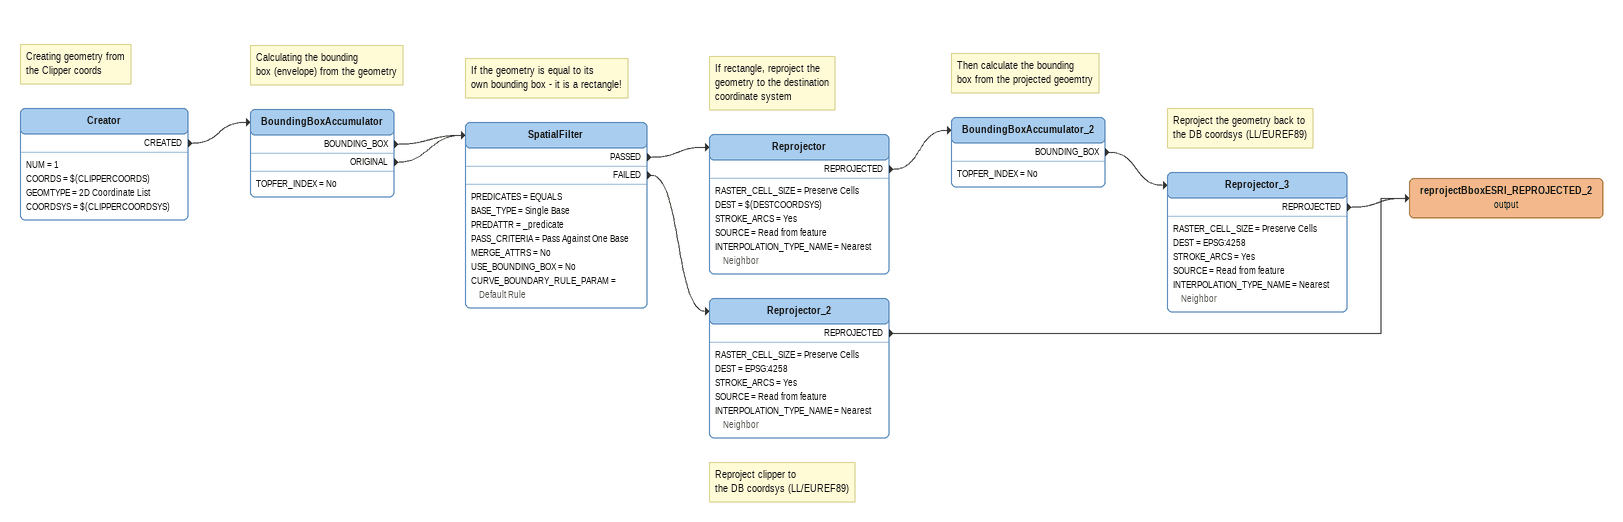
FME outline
Note: Creating geometry from / the Clipper coords
Creator
    NUM = 1
    COORDS = $(CLIPPERCOORDS)
    GEOMTYPE = 2D Coordinate List
    COORDSYS = $(CLIPPERCOORDSYS)
    CREATED -> BoundingBoxAccumulator
Note: Calculating the bounding / box (envelope) from the geometry
BoundingBoxAccumulator
    TOPFER_INDEX = No
    BOUNDING_BOX -> SpatialFilter
    ORIGINAL -> SpatialFilter
Note: If the geometry is equal to its / own bounding box - it is a rectangle!
SpatialFilter
    PREDICATES = EQUALS
    BASE_TYPE = Single Base
    PREDATTR = _predicate
    PASS_CRITERIA = Pass Against One Base
    MERGE_ATTRS = No
    USE_BOUNDING_BOX = No
    CURVE_BOUNDARY_RULE_PARAM = Default Rule
    PASSED -> Reprojector
    FAILED -> Reprojector_2
Note: If rectangle, reproject the / geometry to the destination / coordinate system
Reprojector
    RASTER_CELL_SIZE = Preserve Cells
    DEST = $(DESTCOORDSYS)
    STROKE_ARCS = Yes
    SOURCE = Read from feature
    INTERPOLATION_TYPE_NAME = Nearest Neighbor
    REPROJECTED -> BoundingBoxAccumulator_2
Note: Then calculate the bounding / box from the projected geoemtry
BoundingBoxAccumulator_2
    TOPFER_INDEX = No
    BOUNDING_BOX -> Reprojector_3
Note: Reproject the geometry back to / the DB coordsys (LL/EUREF89)
Reprojector_3
    RASTER_CELL_SIZE = Preserve Cells
    DEST = EPSG:4258
    STROKE_ARCS = Yes
    SOURCE = Read from feature
    INTERPOLATION_TYPE_NAME = Nearest Neighbor
    REPROJECTED -> reprojectBboxESRI_REPROJECTED_2 (output)
Note: Reproject clipper to / the DB coordsys (LL/EUREF89)
Reprojector_2
    RASTER_CELL_SIZE = Preserve Cells
    DEST = EPSG:4258
    STROKE_ARCS = Yes
    SOURCE = Read from feature
    INTERPOLATION_TYPE_NAME = Nearest Neighbor
    REPROJECTED -> reprojectBboxESRI_REPROJECTED_2 (output)
reprojectBboxESRI_REPROJECTED_2 (output)
